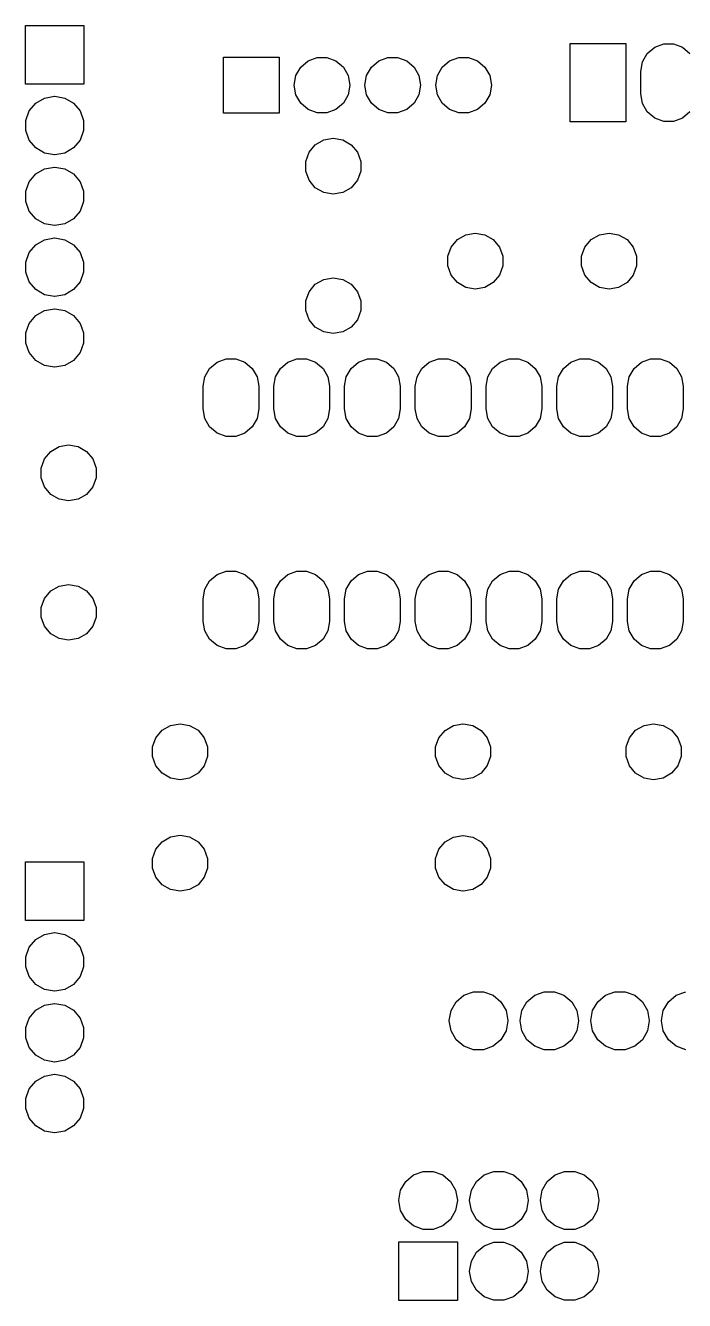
# Model space of a CAD drawing. Extents: x 135.4 to 182.6, y -141.7 to -47.6.
# Drawn here: x 135.45 to 159.11, y -141.69 to -95.95 of the extents above; entities that cross this region are included whole.
import ezdxf

# ---------------------------------------------------------------- set-up
doc = ezdxf.new("R2010")
doc.units = 0
doc.header["$MEASUREMENT"] = 0
doc.layers.add('BLACK', color=7, linetype='CONTINUOUS')

msp = doc.modelspace()

# ---------------------------------------------------------------- linework, layer by layer
at = {"layer": 'Black'}
for p, q in [((135.45, -98.05), (135.45, -95.95)), ((135.45, -95.95), (137.55, -95.95)), ((137.55, -95.95), (137.55, -98.05)), ((155, -99.4), (155, -96.6)), ((155, -96.6), (157, -96.6)), ((157, -96.6), (157, -99.4)), ((157.6, -97.2526), (157.774, -96.9519)), ((157.774, -96.9519), (158.04, -96.7286)), ((158.04, -96.7286), (158.366, -96.6098)), ((158.366, -96.6098), (158.714, -96.6098)), ((158.714, -96.6098), (159.04, -96.7286)), ((159.04, -96.7286), (159.306, -96.9519)), ((142.556, -99.09), (142.556, -97.09)), ((142.556, -97.09), (144.556, -97.09)), ((144.556, -97.09), (144.556, -99.09)), ((145.33, -97.4434), (145.596, -97.2202)), ((145.596, -97.2202), (145.922, -97.1014)), ((145.922, -97.1014), (146.27, -97.1014)), ((146.27, -97.1014), (146.596, -97.2202)), ((146.596, -97.2202), (146.862, -97.4434)), ((147.87, -97.4434), (148.136, -97.2202)), ((148.136, -97.2202), (148.462, -97.1014)), ((148.462, -97.1014), (148.81, -97.1014)), ((148.81, -97.1014), (149.136, -97.2202)), ((149.136, -97.2202), (149.402, -97.4434)), ((150.41, -97.4434), (150.676, -97.2202)), ((150.676, -97.2202), (151.002, -97.1014)), ((151.002, -97.1014), (151.35, -97.1014)), ((151.35, -97.1014), (151.676, -97.2202)), ((151.676, -97.2202), (151.942, -97.4434)), ((157.54, -97.5947), (157.6, -97.2526)), ((145.096, -98.0862), (145.156, -97.7442)), ((145.156, -97.7442), (145.33, -97.4434)), ((146.862, -97.4434), (147.036, -97.7442)), ((147.036, -97.7442), (147.096, -98.0862)), ((147.636, -98.0862), (147.696, -97.7442)), ((147.696, -97.7442), (147.87, -97.4434)), ((149.402, -97.4434), (149.576, -97.7442)), ((149.576, -97.7442), (149.636, -98.0862)), ((150.176, -98.0862), (150.236, -97.7442)), ((150.236, -97.7442), (150.41, -97.4434)), ((151.942, -97.4434), (152.116, -97.7442)), ((152.116, -97.7442), (152.176, -98.0862)), ((157.54, -98.4053), (157.54, -97.5947)), ((137.55, -98.05), (135.45, -98.05)), ((145.096, -98.0938), (145.096, -98.0862)), ((145.156, -98.4358), (145.096, -98.0938)), ((147.096, -98.0938), (147.036, -98.4358)), ((147.096, -98.0862), (147.096, -98.0938)), ((147.636, -98.0938), (147.636, -98.0862)), ((147.696, -98.4358), (147.636, -98.0938)), ((149.636, -98.0938), (149.576, -98.4358)), ((149.636, -98.0862), (149.636, -98.0938)), ((150.176, -98.0938), (150.176, -98.0862)), ((150.236, -98.4358), (150.176, -98.0938)), ((152.176, -98.0938), (152.116, -98.4358)), ((152.176, -98.0862), (152.176, -98.0938)), ((135.587, -99.015), (135.821, -98.7357)), ((135.821, -98.7357), (136.137, -98.5533)), ((136.137, -98.5533), (136.496, -98.49)), ((136.496, -98.49), (136.504, -98.49)), ((136.504, -98.49), (136.863, -98.5533)), ((136.863, -98.5533), (137.179, -98.7357)), ((137.179, -98.7357), (137.413, -99.015)), ((145.33, -98.7366), (145.156, -98.4358)), ((145.596, -98.9598), (145.33, -98.7366)), ((146.862, -98.7366), (146.596, -98.9598)), ((147.036, -98.4358), (146.862, -98.7366)), ((147.87, -98.7366), (147.696, -98.4358)), ((148.136, -98.9598), (147.87, -98.7366)), ((149.402, -98.7366), (149.136, -98.9598)), ((149.576, -98.4358), (149.402, -98.7366)), ((150.41, -98.7366), (150.236, -98.4358)), ((150.676, -98.9598), (150.41, -98.7366)), ((151.942, -98.7366), (151.676, -98.9598)), ((152.116, -98.4358), (151.942, -98.7366)), ((157.6, -98.7474), (157.54, -98.4053)), ((157.774, -99.0481), (157.6, -98.7474)), ((135.462, -99.3577), (135.587, -99.015)), ((137.413, -99.015), (137.538, -99.3577)), ((144.556, -99.09), (142.556, -99.09)), ((145.922, -99.0786), (145.596, -98.9598)), ((146.27, -99.0786), (145.922, -99.0786)), ((146.596, -98.9598), (146.27, -99.0786)), ((148.462, -99.0786), (148.136, -98.9598)), ((148.81, -99.0786), (148.462, -99.0786)), ((149.136, -98.9598), (148.81, -99.0786)), ((151.002, -99.0786), (150.676, -98.9598)), ((151.35, -99.0786), (151.002, -99.0786)), ((151.676, -98.9598), (151.35, -99.0786)), ((158.04, -99.2714), (157.774, -99.0481)), ((159.306, -99.0481), (159.04, -99.2714)), ((135.462, -99.7223), (135.462, -99.3577)), ((137.538, -99.3577), (137.538, -99.7223)), ((157, -99.4), (155, -99.4)), ((158.366, -99.3902), (158.04, -99.2714)), ((158.714, -99.3902), (158.366, -99.3902)), ((159.04, -99.2714), (158.714, -99.3902)), ((135.587, -100.065), (135.462, -99.7223)), ((135.821, -100.344), (135.587, -100.065)), ((137.413, -100.065), (137.179, -100.344)), ((137.538, -99.7223), (137.413, -100.065)), ((145.855, -100.231), (146.157, -100.057)), ((146.157, -100.057), (146.5, -99.9962)), ((146.5, -99.9962), (146.843, -100.057)), ((146.843, -100.057), (147.145, -100.231)), ((136.137, -100.527), (135.821, -100.344)), ((136.496, -100.59), (136.137, -100.527)), ((136.504, -100.59), (136.496, -100.59)), ((136.863, -100.527), (136.504, -100.59)), ((137.179, -100.344), (136.863, -100.527)), ((145.511, -100.826), (145.631, -100.498)), ((145.631, -100.498), (145.855, -100.231)), ((147.145, -100.231), (147.369, -100.498)), ((147.369, -100.498), (147.489, -100.826)), ((136.137, -101.093), (136.496, -101.03)), ((136.496, -101.03), (136.504, -101.03)), ((136.504, -101.03), (136.863, -101.093)), ((145.511, -101.174), (145.511, -100.826)), ((147.489, -100.826), (147.489, -101.174)), ((135.587, -101.555), (135.821, -101.276)), ((135.821, -101.276), (136.137, -101.093)), ((136.863, -101.093), (137.179, -101.276)), ((137.179, -101.276), (137.413, -101.555)), ((145.631, -101.502), (145.511, -101.174)), ((145.855, -101.769), (145.631, -101.502)), ((147.369, -101.502), (147.145, -101.769)), ((147.489, -101.174), (147.369, -101.502)), ((135.462, -101.898), (135.587, -101.555)), ((135.462, -102.262), (135.462, -101.898)), ((137.413, -101.555), (137.538, -101.898)), ((137.538, -101.898), (137.538, -102.262)), ((146.157, -101.943), (145.855, -101.769)), ((146.5, -102.004), (146.157, -101.943)), ((146.843, -101.943), (146.5, -102.004)), ((147.145, -101.769), (146.843, -101.943)), ((135.587, -102.605), (135.462, -102.262)), ((137.538, -102.262), (137.413, -102.605)), ((135.821, -102.884), (135.587, -102.605)), ((136.137, -103.067), (135.821, -102.884)), ((137.179, -102.884), (136.863, -103.067)), ((137.413, -102.605), (137.179, -102.884)), ((136.496, -103.13), (136.137, -103.067)), ((136.504, -103.13), (136.496, -103.13)), ((136.863, -103.067), (136.504, -103.13)), ((135.587, -104.095), (135.821, -103.816)), ((135.821, -103.816), (136.137, -103.633)), ((136.137, -103.633), (136.496, -103.57)), ((136.496, -103.57), (136.504, -103.57)), ((136.504, -103.57), (136.863, -103.633)), ((136.863, -103.633), (137.179, -103.816)), ((137.179, -103.816), (137.413, -104.095)), ((150.731, -103.898), (150.955, -103.631)), ((150.955, -103.631), (151.257, -103.457)), ((151.257, -103.457), (151.6, -103.396)), ((151.6, -103.396), (151.943, -103.457)), ((151.943, -103.457), (152.245, -103.631)), ((152.245, -103.631), (152.469, -103.898)), ((155.531, -103.898), (155.755, -103.631)), ((155.755, -103.631), (156.057, -103.457)), ((156.057, -103.457), (156.4, -103.396)), ((156.4, -103.396), (156.743, -103.457)), ((156.743, -103.457), (157.045, -103.631)), ((157.045, -103.631), (157.269, -103.898)), ((135.462, -104.438), (135.587, -104.095)), ((137.413, -104.095), (137.538, -104.438)), ((150.611, -104.226), (150.731, -103.898)), ((150.611, -104.574), (150.611, -104.226)), ((152.469, -103.898), (152.589, -104.226)), ((152.589, -104.226), (152.589, -104.574)), ((155.411, -104.226), (155.531, -103.898)), ((155.411, -104.574), (155.411, -104.226)), ((157.269, -103.898), (157.389, -104.226)), ((157.389, -104.226), (157.389, -104.574)), ((135.462, -104.802), (135.462, -104.438)), ((137.538, -104.438), (137.538, -104.802)), ((150.731, -104.902), (150.611, -104.574)), ((152.589, -104.574), (152.469, -104.902)), ((155.531, -104.902), (155.411, -104.574)), ((157.389, -104.574), (157.269, -104.902)), ((135.587, -105.145), (135.462, -104.802)), ((135.821, -105.424), (135.587, -105.145)), ((137.413, -105.145), (137.179, -105.424)), ((137.538, -104.802), (137.413, -105.145)), ((145.855, -105.231), (146.157, -105.057)), ((146.157, -105.057), (146.5, -104.996)), ((146.5, -104.996), (146.843, -105.057)), ((146.843, -105.057), (147.145, -105.231)), ((150.955, -105.169), (150.731, -104.902)), ((151.257, -105.343), (150.955, -105.169)), ((152.245, -105.169), (151.943, -105.343)), ((152.469, -104.902), (152.245, -105.169)), ((155.755, -105.169), (155.531, -104.902)), ((156.057, -105.343), (155.755, -105.169)), ((157.045, -105.169), (156.743, -105.343)), ((157.269, -104.902), (157.045, -105.169)), ((136.137, -105.607), (135.821, -105.424)), ((136.496, -105.67), (136.137, -105.607)), ((136.863, -105.607), (136.504, -105.67)), ((137.179, -105.424), (136.863, -105.607)), ((145.511, -105.826), (145.631, -105.498)), ((145.631, -105.498), (145.855, -105.231)), ((147.145, -105.231), (147.369, -105.498)), ((147.369, -105.498), (147.489, -105.826)), ((151.6, -105.404), (151.257, -105.343)), ((151.943, -105.343), (151.6, -105.404)), ((156.4, -105.404), (156.057, -105.343)), ((156.743, -105.343), (156.4, -105.404)), ((136.504, -105.67), (136.496, -105.67)), ((145.511, -106.174), (145.511, -105.826)), ((147.489, -105.826), (147.489, -106.174)), ((135.587, -106.635), (135.821, -106.356)), ((135.821, -106.356), (136.137, -106.173)), ((136.137, -106.173), (136.496, -106.11)), ((136.496, -106.11), (136.504, -106.11)), ((136.504, -106.11), (136.863, -106.173)), ((136.863, -106.173), (137.179, -106.356)), ((137.179, -106.356), (137.413, -106.635)), ((145.631, -106.502), (145.511, -106.174)), ((145.855, -106.769), (145.631, -106.502)), ((147.369, -106.502), (147.145, -106.769)), ((147.489, -106.174), (147.369, -106.502)), ((135.462, -106.978), (135.587, -106.635)), ((135.462, -107.342), (135.462, -106.978)), ((137.413, -106.635), (137.538, -106.978)), ((137.538, -106.978), (137.538, -107.342)), ((146.157, -106.943), (145.855, -106.769)), ((146.5, -107.004), (146.157, -106.943)), ((146.843, -106.943), (146.5, -107.004)), ((147.145, -106.769), (146.843, -106.943)), ((135.587, -107.685), (135.462, -107.342)), ((137.538, -107.342), (137.413, -107.685)), ((135.821, -107.964), (135.587, -107.685)), ((137.413, -107.685), (137.179, -107.964)), ((142.326, -108.027), (142.652, -107.908)), ((142.652, -107.908), (143, -107.908)), ((143, -107.908), (143.326, -108.027)), ((144.866, -108.027), (145.192, -107.908)), ((145.192, -107.908), (145.54, -107.908)), ((145.54, -107.908), (145.866, -108.027)), ((147.406, -108.027), (147.732, -107.908)), ((147.732, -107.908), (148.08, -107.908)), ((148.08, -107.908), (148.406, -108.027)), ((149.946, -108.027), (150.272, -107.908)), ((150.272, -107.908), (150.62, -107.908)), ((150.62, -107.908), (150.946, -108.027)), ((152.486, -108.027), (152.812, -107.908)), ((152.812, -107.908), (153.16, -107.908)), ((153.16, -107.908), (153.486, -108.027)), ((155.026, -108.027), (155.352, -107.908)), ((155.352, -107.908), (155.7, -107.908)), ((155.7, -107.908), (156.026, -108.027)), ((157.566, -108.027), (157.892, -107.908)), ((157.892, -107.908), (158.24, -107.908)), ((158.24, -107.908), (158.566, -108.027)), ((136.137, -108.147), (135.821, -107.964)), ((136.496, -108.21), (136.137, -108.147)), ((136.504, -108.21), (136.496, -108.21)), ((136.863, -108.147), (136.504, -108.21)), ((137.179, -107.964), (136.863, -108.147)), ((141.886, -108.551), (142.06, -108.25)), ((142.06, -108.25), (142.326, -108.027)), ((143.326, -108.027), (143.592, -108.25)), ((143.592, -108.25), (143.766, -108.551)), ((144.426, -108.551), (144.6, -108.25)), ((144.6, -108.25), (144.866, -108.027)), ((145.866, -108.027), (146.132, -108.25)), ((146.132, -108.25), (146.306, -108.551)), ((146.966, -108.551), (147.14, -108.25)), ((147.14, -108.25), (147.406, -108.027)), ((148.406, -108.027), (148.672, -108.25)), ((148.672, -108.25), (148.846, -108.551)), ((149.506, -108.551), (149.68, -108.25)), ((149.68, -108.25), (149.946, -108.027)), ((150.946, -108.027), (151.212, -108.25)), ((151.212, -108.25), (151.386, -108.551)), ((152.046, -108.551), (152.22, -108.25)), ((152.22, -108.25), (152.486, -108.027)), ((153.486, -108.027), (153.752, -108.25)), ((153.752, -108.25), (153.926, -108.551)), ((154.586, -108.551), (154.76, -108.25)), ((154.76, -108.25), (155.026, -108.027)), ((156.026, -108.027), (156.292, -108.25)), ((156.292, -108.25), (156.466, -108.551)), ((157.126, -108.551), (157.3, -108.25)), ((157.3, -108.25), (157.566, -108.027)), ((158.566, -108.027), (158.832, -108.25)), ((158.832, -108.25), (159.006, -108.551)), ((141.826, -108.893), (141.886, -108.551)), ((143.766, -108.551), (143.826, -108.893)), ((144.366, -108.893), (144.426, -108.551)), ((146.306, -108.551), (146.366, -108.893)), ((146.906, -108.893), (146.966, -108.551)), ((148.846, -108.551), (148.906, -108.893)), ((149.446, -108.893), (149.506, -108.551)), ((151.386, -108.551), (151.446, -108.893)), ((151.986, -108.893), (152.046, -108.551)), ((153.926, -108.551), (153.986, -108.893)), ((154.526, -108.893), (154.586, -108.551)), ((156.466, -108.551), (156.526, -108.893)), ((157.066, -108.893), (157.126, -108.551)), ((159.006, -108.551), (159.066, -108.893)), ((141.826, -109.703), (141.826, -108.893)), ((143.826, -108.893), (143.826, -109.703)), ((144.366, -109.703), (144.366, -108.893)), ((146.366, -108.893), (146.366, -109.703)), ((146.906, -109.703), (146.906, -108.893)), ((148.906, -108.893), (148.906, -109.703)), ((149.446, -109.703), (149.446, -108.893)), ((151.446, -108.893), (151.446, -109.703)), ((151.986, -109.703), (151.986, -108.893)), ((153.986, -108.893), (153.986, -109.703)), ((154.526, -109.703), (154.526, -108.893)), ((156.526, -108.893), (156.526, -109.703)), ((157.066, -109.703), (157.066, -108.893)), ((159.066, -108.893), (159.066, -109.703)), ((141.886, -110.045), (141.826, -109.703)), ((143.826, -109.703), (143.766, -110.045)), ((144.426, -110.045), (144.366, -109.703)), ((146.366, -109.703), (146.306, -110.045)), ((146.966, -110.045), (146.906, -109.703)), ((148.906, -109.703), (148.846, -110.045)), ((149.506, -110.045), (149.446, -109.703)), ((151.446, -109.703), (151.386, -110.045)), ((152.046, -110.045), (151.986, -109.703)), ((153.986, -109.703), (153.926, -110.045)), ((154.586, -110.045), (154.526, -109.703)), ((156.526, -109.703), (156.466, -110.045)), ((157.126, -110.045), (157.066, -109.703)), ((159.066, -109.703), (159.006, -110.045)), ((142.06, -110.346), (141.886, -110.045)), ((143.766, -110.045), (143.592, -110.346)), ((144.6, -110.346), (144.426, -110.045)), ((146.306, -110.045), (146.132, -110.346)), ((147.14, -110.346), (146.966, -110.045)), ((148.846, -110.045), (148.672, -110.346)), ((149.68, -110.346), (149.506, -110.045)), ((151.386, -110.045), (151.212, -110.346)), ((152.22, -110.346), (152.046, -110.045)), ((153.926, -110.045), (153.752, -110.346)), ((154.76, -110.346), (154.586, -110.045)), ((156.466, -110.045), (156.292, -110.346)), ((157.3, -110.346), (157.126, -110.045)), ((159.006, -110.045), (158.832, -110.346)), ((142.326, -110.569), (142.06, -110.346)), ((142.652, -110.688), (142.326, -110.569)), ((143.326, -110.569), (143, -110.688)), ((143.592, -110.346), (143.326, -110.569)), ((144.866, -110.569), (144.6, -110.346)), ((145.192, -110.688), (144.866, -110.569)), ((145.866, -110.569), (145.54, -110.688)), ((146.132, -110.346), (145.866, -110.569)), ((147.406, -110.569), (147.14, -110.346)), ((147.732, -110.688), (147.406, -110.569)), ((148.406, -110.569), (148.08, -110.688)), ((148.672, -110.346), (148.406, -110.569)), ((149.946, -110.569), (149.68, -110.346)), ((150.272, -110.688), (149.946, -110.569)), ((150.946, -110.569), (150.62, -110.688)), ((151.212, -110.346), (150.946, -110.569)), ((152.486, -110.569), (152.22, -110.346)), ((152.812, -110.688), (152.486, -110.569)), ((153.486, -110.569), (153.16, -110.688)), ((153.752, -110.346), (153.486, -110.569)), ((155.026, -110.569), (154.76, -110.346)), ((155.352, -110.688), (155.026, -110.569)), ((156.026, -110.569), (155.7, -110.688)), ((156.292, -110.346), (156.026, -110.569)), ((157.566, -110.569), (157.3, -110.346)), ((157.892, -110.688), (157.566, -110.569)), ((158.566, -110.569), (158.24, -110.688)), ((158.832, -110.346), (158.566, -110.569)), ((136.355, -111.231), (136.657, -111.057)), ((136.657, -111.057), (137, -110.996)), ((137, -110.996), (137.343, -111.057)), ((137.343, -111.057), (137.645, -111.231)), ((143, -110.688), (142.652, -110.688)), ((145.54, -110.688), (145.192, -110.688)), ((148.08, -110.688), (147.732, -110.688)), ((150.62, -110.688), (150.272, -110.688)), ((153.16, -110.688), (152.812, -110.688)), ((155.7, -110.688), (155.352, -110.688)), ((158.24, -110.688), (157.892, -110.688)), ((136.011, -111.826), (136.131, -111.498)), ((136.131, -111.498), (136.355, -111.231)), ((137.645, -111.231), (137.869, -111.498)), ((137.869, -111.498), (137.989, -111.826)), ((136.011, -112.174), (136.011, -111.826)), ((137.989, -111.826), (137.989, -112.174)), ((136.131, -112.502), (136.011, -112.174)), ((136.355, -112.769), (136.131, -112.502)), ((137.869, -112.502), (137.645, -112.769)), ((137.989, -112.174), (137.869, -112.502)), ((136.657, -112.943), (136.355, -112.769)), ((137, -113.004), (136.657, -112.943)), ((137.343, -112.943), (137, -113.004)), ((137.645, -112.769), (137.343, -112.943)), ((142.06, -115.87), (142.326, -115.647)), ((142.326, -115.647), (142.652, -115.528)), ((142.652, -115.528), (143, -115.528)), ((143, -115.528), (143.326, -115.647)), ((143.326, -115.647), (143.592, -115.87)), ((144.6, -115.87), (144.866, -115.647)), ((144.866, -115.647), (145.192, -115.528)), ((145.192, -115.528), (145.54, -115.528)), ((145.54, -115.528), (145.866, -115.647)), ((145.866, -115.647), (146.132, -115.87)), ((147.14, -115.87), (147.406, -115.647)), ((147.406, -115.647), (147.732, -115.528)), ((147.732, -115.528), (148.08, -115.528)), ((148.08, -115.528), (148.406, -115.647)), ((148.406, -115.647), (148.672, -115.87)), ((149.68, -115.87), (149.946, -115.647)), ((149.946, -115.647), (150.272, -115.528)), ((150.272, -115.528), (150.62, -115.528)), ((150.62, -115.528), (150.946, -115.647)), ((150.946, -115.647), (151.212, -115.87)), ((152.22, -115.87), (152.486, -115.647)), ((152.486, -115.647), (152.812, -115.528)), ((152.812, -115.528), (153.16, -115.528)), ((153.16, -115.528), (153.486, -115.647)), ((153.486, -115.647), (153.752, -115.87)), ((154.76, -115.87), (155.026, -115.647)), ((155.026, -115.647), (155.352, -115.528)), ((155.352, -115.528), (155.7, -115.528)), ((155.7, -115.528), (156.026, -115.647)), ((156.026, -115.647), (156.292, -115.87)), ((157.3, -115.87), (157.566, -115.647)), ((157.566, -115.647), (157.892, -115.528)), ((157.892, -115.528), (158.24, -115.528)), ((158.24, -115.528), (158.566, -115.647)), ((158.566, -115.647), (158.832, -115.87)), ((136.355, -116.231), (136.657, -116.057)), ((136.657, -116.057), (137, -115.996)), ((137, -115.996), (137.343, -116.057)), ((137.343, -116.057), (137.645, -116.231)), ((141.886, -116.171), (142.06, -115.87)), ((143.592, -115.87), (143.766, -116.171)), ((144.426, -116.171), (144.6, -115.87)), ((146.132, -115.87), (146.306, -116.171)), ((146.966, -116.171), (147.14, -115.87)), ((148.672, -115.87), (148.846, -116.171)), ((149.506, -116.171), (149.68, -115.87)), ((151.212, -115.87), (151.386, -116.171)), ((152.046, -116.171), (152.22, -115.87)), ((153.752, -115.87), (153.926, -116.171)), ((154.586, -116.171), (154.76, -115.87)), ((156.292, -115.87), (156.466, -116.171)), ((157.126, -116.171), (157.3, -115.87)), ((158.832, -115.87), (159.006, -116.171)), ((136.011, -116.826), (136.131, -116.498)), ((136.131, -116.498), (136.355, -116.231)), ((137.645, -116.231), (137.869, -116.498)), ((137.869, -116.498), (137.989, -116.826)), ((141.826, -116.513), (141.886, -116.171)), ((141.826, -117.323), (141.826, -116.513)), ((143.766, -116.171), (143.826, -116.513)), ((143.826, -116.513), (143.826, -117.323)), ((144.366, -116.513), (144.426, -116.171)), ((144.366, -117.323), (144.366, -116.513)), ((146.306, -116.171), (146.366, -116.513)), ((146.366, -116.513), (146.366, -117.323)), ((146.906, -116.513), (146.966, -116.171)), ((146.906, -117.323), (146.906, -116.513)), ((148.846, -116.171), (148.906, -116.513)), ((148.906, -116.513), (148.906, -117.323)), ((149.446, -116.513), (149.506, -116.171)), ((149.446, -117.323), (149.446, -116.513)), ((151.386, -116.171), (151.446, -116.513)), ((151.446, -116.513), (151.446, -117.323)), ((151.986, -116.513), (152.046, -116.171)), ((151.986, -117.323), (151.986, -116.513)), ((153.926, -116.171), (153.986, -116.513)), ((153.986, -116.513), (153.986, -117.323)), ((154.526, -116.513), (154.586, -116.171)), ((154.526, -117.323), (154.526, -116.513)), ((156.466, -116.171), (156.526, -116.513)), ((156.526, -116.513), (156.526, -117.323)), ((157.066, -116.513), (157.126, -116.171)), ((157.066, -117.323), (157.066, -116.513)), ((159.006, -116.171), (159.066, -116.513)), ((159.066, -116.513), (159.066, -117.323)), ((136.011, -117.174), (136.011, -116.826)), ((137.989, -116.826), (137.989, -117.174)), ((136.131, -117.502), (136.011, -117.174)), ((136.355, -117.769), (136.131, -117.502)), ((137.869, -117.502), (137.645, -117.769)), ((137.989, -117.174), (137.869, -117.502)), ((141.886, -117.665), (141.826, -117.323)), ((143.826, -117.323), (143.766, -117.665)), ((144.426, -117.665), (144.366, -117.323)), ((146.366, -117.323), (146.306, -117.665)), ((146.966, -117.665), (146.906, -117.323)), ((148.906, -117.323), (148.846, -117.665)), ((149.506, -117.665), (149.446, -117.323)), ((151.446, -117.323), (151.386, -117.665)), ((152.046, -117.665), (151.986, -117.323)), ((153.986, -117.323), (153.926, -117.665)), ((154.586, -117.665), (154.526, -117.323)), ((156.526, -117.323), (156.466, -117.665)), ((157.126, -117.665), (157.066, -117.323)), ((159.066, -117.323), (159.006, -117.665)), ((136.657, -117.943), (136.355, -117.769)), ((137, -118.004), (136.657, -117.943)), ((137.343, -117.943), (137, -118.004)), ((137.645, -117.769), (137.343, -117.943)), ((142.06, -117.966), (141.886, -117.665)), ((142.326, -118.189), (142.06, -117.966)), ((143.592, -117.966), (143.326, -118.189)), ((143.766, -117.665), (143.592, -117.966)), ((144.6, -117.966), (144.426, -117.665)), ((144.866, -118.189), (144.6, -117.966)), ((146.132, -117.966), (145.866, -118.189)), ((146.306, -117.665), (146.132, -117.966)), ((147.14, -117.966), (146.966, -117.665)), ((147.406, -118.189), (147.14, -117.966)), ((148.672, -117.966), (148.406, -118.189)), ((148.846, -117.665), (148.672, -117.966)), ((149.68, -117.966), (149.506, -117.665)), ((149.946, -118.189), (149.68, -117.966)), ((151.212, -117.966), (150.946, -118.189)), ((151.386, -117.665), (151.212, -117.966)), ((152.22, -117.966), (152.046, -117.665)), ((152.486, -118.189), (152.22, -117.966)), ((153.752, -117.966), (153.486, -118.189)), ((153.926, -117.665), (153.752, -117.966)), ((154.76, -117.966), (154.586, -117.665)), ((155.026, -118.189), (154.76, -117.966)), ((156.292, -117.966), (156.026, -118.189)), ((156.466, -117.665), (156.292, -117.966)), ((157.3, -117.966), (157.126, -117.665)), ((157.566, -118.189), (157.3, -117.966)), ((158.832, -117.966), (158.566, -118.189)), ((159.006, -117.665), (158.832, -117.966)), ((142.652, -118.308), (142.326, -118.189)), ((143, -118.308), (142.652, -118.308)), ((143.326, -118.189), (143, -118.308)), ((145.192, -118.308), (144.866, -118.189)), ((145.54, -118.308), (145.192, -118.308)), ((145.866, -118.189), (145.54, -118.308)), ((147.732, -118.308), (147.406, -118.189)), ((148.08, -118.308), (147.732, -118.308)), ((148.406, -118.189), (148.08, -118.308)), ((150.272, -118.308), (149.946, -118.189)), ((150.62, -118.308), (150.272, -118.308)), ((150.946, -118.189), (150.62, -118.308)), ((152.812, -118.308), (152.486, -118.189)), ((153.16, -118.308), (152.812, -118.308)), ((153.486, -118.189), (153.16, -118.308)), ((155.352, -118.308), (155.026, -118.189)), ((155.7, -118.308), (155.352, -118.308)), ((156.026, -118.189), (155.7, -118.308)), ((157.892, -118.308), (157.566, -118.189)), ((158.24, -118.308), (157.892, -118.308)), ((158.566, -118.189), (158.24, -118.308)), ((140.355, -121.231), (140.657, -121.057)), ((140.657, -121.057), (141, -120.996)), ((141, -120.996), (141.343, -121.057)), ((141.343, -121.057), (141.645, -121.231)), ((150.513, -121.234), (150.814, -121.06)), ((150.814, -121.06), (151.156, -121)), ((151.156, -121), (151.164, -121)), ((151.164, -121), (151.506, -121.06)), ((151.506, -121.06), (151.807, -121.234)), ((157.355, -121.231), (157.657, -121.057)), ((157.657, -121.057), (158, -120.996)), ((158, -120.996), (158.343, -121.057)), ((158.343, -121.057), (158.645, -121.231)), ((140.011, -121.826), (140.131, -121.498)), ((140.131, -121.498), (140.355, -121.231)), ((141.645, -121.231), (141.869, -121.498)), ((141.869, -121.498), (141.989, -121.826)), ((150.171, -121.826), (150.29, -121.5)), ((150.29, -121.5), (150.513, -121.234)), ((151.807, -121.234), (152.03, -121.5)), ((152.03, -121.5), (152.149, -121.826)), ((157.011, -121.826), (157.131, -121.498)), ((157.131, -121.498), (157.355, -121.231)), ((158.645, -121.231), (158.869, -121.498)), ((158.869, -121.498), (158.989, -121.826)), ((140.011, -122.174), (140.011, -121.826)), ((141.989, -121.826), (141.989, -122.174)), ((150.171, -122.174), (150.171, -121.826)), ((152.149, -121.826), (152.149, -122.174)), ((157.011, -122.174), (157.011, -121.826)), ((158.989, -121.826), (158.989, -122.174)), ((140.131, -122.502), (140.011, -122.174)), ((140.355, -122.769), (140.131, -122.502)), ((141.869, -122.502), (141.645, -122.769)), ((141.989, -122.174), (141.869, -122.502)), ((150.29, -122.5), (150.171, -122.174)), ((150.513, -122.766), (150.29, -122.5)), ((152.03, -122.5), (151.807, -122.766)), ((152.149, -122.174), (152.03, -122.5)), ((157.131, -122.502), (157.011, -122.174)), ((157.355, -122.769), (157.131, -122.502)), ((158.869, -122.502), (158.645, -122.769)), ((158.989, -122.174), (158.869, -122.502)), ((140.657, -122.943), (140.355, -122.769)), ((141, -123.004), (140.657, -122.943)), ((141.343, -122.943), (141, -123.004)), ((141.645, -122.769), (141.343, -122.943)), ((150.814, -122.94), (150.513, -122.766)), ((151.156, -123), (150.814, -122.94)), ((151.164, -123), (151.156, -123)), ((151.506, -122.94), (151.164, -123)), ((151.807, -122.766), (151.506, -122.94)), ((157.657, -122.943), (157.355, -122.769)), ((158, -123.004), (157.657, -122.943)), ((158.343, -122.943), (158, -123.004)), ((158.645, -122.769), (158.343, -122.943)), ((140.131, -125.498), (140.355, -125.231)), ((140.355, -125.231), (140.657, -125.057)), ((140.657, -125.057), (141, -124.996)), ((141, -124.996), (141.343, -125.057)), ((141.343, -125.057), (141.645, -125.231)), ((141.645, -125.231), (141.869, -125.498)), ((150.29, -125.5), (150.513, -125.234)), ((150.513, -125.234), (150.814, -125.06)), ((150.814, -125.06), (151.156, -125)), ((151.156, -125), (151.164, -125)), ((151.164, -125), (151.506, -125.06)), ((151.506, -125.06), (151.807, -125.234)), ((151.807, -125.234), (152.03, -125.5)), ((140.011, -125.826), (140.131, -125.498)), ((141.869, -125.498), (141.989, -125.826)), ((150.171, -125.826), (150.29, -125.5)), ((152.03, -125.5), (152.149, -125.826)), ((135.45, -128.05), (135.45, -125.95)), ((135.45, -125.95), (137.55, -125.95)), ((137.55, -125.95), (137.55, -128.05)), ((140.011, -126.174), (140.011, -125.826)), ((140.131, -126.502), (140.011, -126.174)), ((141.989, -126.174), (141.869, -126.502)), ((141.989, -125.826), (141.989, -126.174)), ((150.171, -126.174), (150.171, -125.826)), ((150.29, -126.5), (150.171, -126.174)), ((152.149, -126.174), (152.03, -126.5)), ((152.149, -125.826), (152.149, -126.174)), ((140.355, -126.769), (140.131, -126.502)), ((141.869, -126.502), (141.645, -126.769)), ((150.513, -126.766), (150.29, -126.5)), ((152.03, -126.5), (151.807, -126.766)), ((140.657, -126.943), (140.355, -126.769)), ((141, -127.004), (140.657, -126.943)), ((141.343, -126.943), (141, -127.004)), ((141.645, -126.769), (141.343, -126.943)), ((150.814, -126.94), (150.513, -126.766)), ((151.156, -127), (150.814, -126.94)), ((151.164, -127), (151.156, -127)), ((151.506, -126.94), (151.164, -127)), ((151.807, -126.766), (151.506, -126.94)), ((137.55, -128.05), (135.45, -128.05)), ((136.137, -128.553), (136.496, -128.49)), ((136.496, -128.49), (136.504, -128.49)), ((136.504, -128.49), (136.863, -128.553)), ((135.587, -129.015), (135.821, -128.736)), ((135.821, -128.736), (136.137, -128.553)), ((136.863, -128.553), (137.179, -128.736)), ((137.179, -128.736), (137.413, -129.015)), ((135.462, -129.358), (135.587, -129.015)), ((135.462, -129.722), (135.462, -129.358)), ((137.413, -129.015), (137.538, -129.358)), ((137.538, -129.358), (137.538, -129.722)), ((135.587, -130.065), (135.462, -129.722)), ((137.538, -129.722), (137.413, -130.065)), ((135.821, -130.344), (135.587, -130.065)), ((136.137, -130.527), (135.821, -130.344)), ((137.179, -130.344), (136.863, -130.527)), ((137.413, -130.065), (137.179, -130.344)), ((136.496, -130.59), (136.137, -130.527)), ((136.504, -130.59), (136.496, -130.59)), ((136.863, -130.527), (136.504, -130.59)), ((150.912, -130.971), (151.191, -130.737)), ((151.191, -130.737), (151.534, -130.612)), ((151.534, -130.612), (151.898, -130.612)), ((151.898, -130.612), (152.241, -130.737)), ((152.241, -130.737), (152.52, -130.971)), ((153.452, -130.971), (153.731, -130.737)), ((153.731, -130.737), (154.074, -130.612)), ((154.074, -130.612), (154.438, -130.612)), ((154.438, -130.612), (154.781, -130.737)), ((154.781, -130.737), (155.06, -130.971)), ((155.992, -130.971), (156.271, -130.737)), ((156.271, -130.737), (156.614, -130.612)), ((156.614, -130.612), (156.978, -130.612)), ((156.978, -130.612), (157.321, -130.737)), ((157.321, -130.737), (157.6, -130.971)), ((158.532, -130.971), (158.811, -130.737)), ((158.811, -130.737), (159.154, -130.612)), ((135.821, -131.276), (136.137, -131.093)), ((136.137, -131.093), (136.496, -131.03)), ((136.496, -131.03), (136.504, -131.03)), ((136.504, -131.03), (136.863, -131.093)), ((136.863, -131.093), (137.179, -131.276)), ((150.729, -131.287), (150.912, -130.971)), ((152.52, -130.971), (152.703, -131.287)), ((153.269, -131.287), (153.452, -130.971)), ((155.06, -130.971), (155.243, -131.287)), ((155.809, -131.287), (155.992, -130.971)), ((157.6, -130.971), (157.783, -131.287)), ((158.349, -131.287), (158.532, -130.971)), ((135.462, -131.898), (135.587, -131.555)), ((135.587, -131.555), (135.821, -131.276)), ((137.179, -131.276), (137.413, -131.555)), ((137.413, -131.555), (137.538, -131.898)), ((150.666, -131.646), (150.729, -131.287)), ((150.666, -131.654), (150.666, -131.646)), ((150.729, -132.013), (150.666, -131.654)), ((152.703, -131.287), (152.766, -131.646)), ((152.766, -131.654), (152.703, -132.013)), ((152.766, -131.646), (152.766, -131.654)), ((153.206, -131.646), (153.269, -131.287)), ((153.206, -131.654), (153.206, -131.646)), ((153.269, -132.013), (153.206, -131.654)), ((155.243, -131.287), (155.306, -131.646)), ((155.306, -131.654), (155.243, -132.013)), ((155.306, -131.646), (155.306, -131.654)), ((155.746, -131.646), (155.809, -131.287)), ((155.746, -131.654), (155.746, -131.646)), ((155.809, -132.013), (155.746, -131.654)), ((157.783, -131.287), (157.846, -131.646)), ((157.846, -131.654), (157.783, -132.013)), ((157.846, -131.646), (157.846, -131.654)), ((158.286, -131.646), (158.349, -131.287)), ((158.286, -131.654), (158.286, -131.646)), ((158.349, -132.013), (158.286, -131.654)), ((135.462, -132.262), (135.462, -131.898)), ((137.538, -131.898), (137.538, -132.262)), ((150.912, -132.329), (150.729, -132.013)), ((152.703, -132.013), (152.52, -132.329)), ((153.452, -132.329), (153.269, -132.013)), ((155.243, -132.013), (155.06, -132.329)), ((155.992, -132.329), (155.809, -132.013)), ((157.783, -132.013), (157.6, -132.329)), ((158.532, -132.329), (158.349, -132.013)), ((135.587, -132.605), (135.462, -132.262)), ((135.821, -132.884), (135.587, -132.605)), ((137.413, -132.605), (137.179, -132.884)), ((137.538, -132.262), (137.413, -132.605)), ((151.191, -132.563), (150.912, -132.329)), ((151.534, -132.688), (151.191, -132.563)), ((152.241, -132.563), (151.898, -132.688)), ((152.52, -132.329), (152.241, -132.563)), ((153.731, -132.563), (153.452, -132.329)), ((154.074, -132.688), (153.731, -132.563)), ((154.781, -132.563), (154.438, -132.688)), ((155.06, -132.329), (154.781, -132.563)), ((156.271, -132.563), (155.992, -132.329)), ((156.614, -132.688), (156.271, -132.563)), ((157.321, -132.563), (156.978, -132.688)), ((157.6, -132.329), (157.321, -132.563)), ((158.811, -132.563), (158.532, -132.329)), ((159.154, -132.688), (158.811, -132.563)), ((136.137, -133.067), (135.821, -132.884)), ((136.496, -133.13), (136.137, -133.067)), ((136.863, -133.067), (136.504, -133.13)), ((137.179, -132.884), (136.863, -133.067)), ((151.898, -132.688), (151.534, -132.688)), ((154.438, -132.688), (154.074, -132.688)), ((156.978, -132.688), (156.614, -132.688)), ((136.504, -133.13), (136.496, -133.13)), ((135.587, -134.095), (135.821, -133.816)), ((135.821, -133.816), (136.137, -133.633)), ((136.137, -133.633), (136.496, -133.57)), ((136.496, -133.57), (136.504, -133.57)), ((136.504, -133.57), (136.863, -133.633)), ((136.863, -133.633), (137.179, -133.816)), ((137.179, -133.816), (137.413, -134.095)), ((135.462, -134.438), (135.587, -134.095)), ((135.462, -134.802), (135.462, -134.438)), ((137.413, -134.095), (137.538, -134.438)), ((137.538, -134.438), (137.538, -134.802)), ((135.587, -135.145), (135.462, -134.802)), ((137.538, -134.802), (137.413, -135.145)), ((135.821, -135.424), (135.587, -135.145)), ((137.413, -135.145), (137.179, -135.424)), ((136.137, -135.607), (135.821, -135.424)), ((136.496, -135.67), (136.137, -135.607)), ((136.504, -135.67), (136.496, -135.67)), ((136.863, -135.607), (136.504, -135.67)), ((137.179, -135.424), (136.863, -135.607)), ((149.102, -137.416), (149.381, -137.182)), ((149.381, -137.182), (149.724, -137.057)), ((149.724, -137.057), (150.088, -137.057)), ((150.088, -137.057), (150.431, -137.182)), ((150.431, -137.182), (150.71, -137.416)), ((151.642, -137.416), (151.921, -137.182)), ((151.921, -137.182), (152.264, -137.057)), ((152.264, -137.057), (152.628, -137.057)), ((152.628, -137.057), (152.971, -137.182)), ((152.971, -137.182), (153.25, -137.416)), ((154.182, -137.416), (154.461, -137.182)), ((154.461, -137.182), (154.804, -137.057)), ((154.804, -137.057), (155.168, -137.057)), ((155.168, -137.057), (155.511, -137.182)), ((155.511, -137.182), (155.79, -137.416)), ((148.919, -137.732), (149.102, -137.416)), ((150.71, -137.416), (150.893, -137.732)), ((151.459, -137.732), (151.642, -137.416)), ((153.25, -137.416), (153.433, -137.732)), ((153.999, -137.732), (154.182, -137.416)), ((155.79, -137.416), (155.973, -137.732)), ((148.856, -138.091), (148.919, -137.732)), ((148.856, -138.099), (148.856, -138.091)), ((148.919, -138.458), (148.856, -138.099)), ((150.893, -137.732), (150.956, -138.091)), ((150.956, -138.099), (150.893, -138.458)), ((150.956, -138.091), (150.956, -138.099)), ((151.396, -138.091), (151.459, -137.732)), ((151.396, -138.099), (151.396, -138.091)), ((151.459, -138.458), (151.396, -138.099)), ((153.433, -137.732), (153.496, -138.091)), ((153.496, -138.099), (153.433, -138.458)), ((153.496, -138.091), (153.496, -138.099)), ((153.936, -138.091), (153.999, -137.732)), ((153.936, -138.099), (153.936, -138.091)), ((153.999, -138.458), (153.936, -138.099)), ((155.973, -137.732), (156.036, -138.091)), ((156.036, -138.099), (155.973, -138.458)), ((156.036, -138.091), (156.036, -138.099)), ((149.102, -138.774), (148.919, -138.458)), ((150.893, -138.458), (150.71, -138.774)), ((151.642, -138.774), (151.459, -138.458)), ((153.433, -138.458), (153.25, -138.774)), ((154.182, -138.774), (153.999, -138.458)), ((155.973, -138.458), (155.79, -138.774)), ((149.381, -139.008), (149.102, -138.774)), ((149.724, -139.133), (149.381, -139.008)), ((150.431, -139.008), (150.088, -139.133)), ((150.71, -138.774), (150.431, -139.008)), ((151.921, -139.008), (151.642, -138.774)), ((152.264, -139.133), (151.921, -139.008)), ((152.971, -139.008), (152.628, -139.133)), ((153.25, -138.774), (152.971, -139.008)), ((154.461, -139.008), (154.182, -138.774)), ((154.804, -139.133), (154.461, -139.008)), ((155.511, -139.008), (155.168, -139.133)), ((155.79, -138.774), (155.511, -139.008)), ((150.088, -139.133), (149.724, -139.133)), ((152.628, -139.133), (152.264, -139.133)), ((155.168, -139.133), (154.804, -139.133)), ((148.856, -141.685), (148.856, -139.585)), ((148.856, -139.585), (150.956, -139.585)), ((150.956, -139.585), (150.956, -141.685)), ((151.642, -139.956), (151.921, -139.722)), ((151.921, -139.722), (152.264, -139.597)), ((152.264, -139.597), (152.628, -139.597)), ((152.628, -139.597), (152.971, -139.722)), ((152.971, -139.722), (153.25, -139.956)), ((154.182, -139.956), (154.461, -139.722)), ((154.461, -139.722), (154.804, -139.597)), ((154.804, -139.597), (155.168, -139.597)), ((155.168, -139.597), (155.511, -139.722)), ((155.511, -139.722), (155.79, -139.956)), ((151.396, -140.631), (151.459, -140.272)), ((151.459, -140.272), (151.642, -139.956)), ((153.25, -139.956), (153.433, -140.272)), ((153.433, -140.272), (153.496, -140.631)), ((153.936, -140.631), (153.999, -140.272)), ((153.999, -140.272), (154.182, -139.956)), ((155.79, -139.956), (155.973, -140.272)), ((155.973, -140.272), (156.036, -140.631)), ((151.396, -140.639), (151.396, -140.631)), ((151.459, -140.998), (151.396, -140.639)), ((153.496, -140.639), (153.433, -140.998)), ((153.496, -140.631), (153.496, -140.639)), ((153.936, -140.639), (153.936, -140.631)), ((153.999, -140.998), (153.936, -140.639)), ((156.036, -140.639), (155.973, -140.998)), ((156.036, -140.631), (156.036, -140.639)), ((151.642, -141.314), (151.459, -140.998)), ((151.921, -141.548), (151.642, -141.314)), ((153.25, -141.314), (152.971, -141.548)), ((153.433, -140.998), (153.25, -141.314)), ((154.182, -141.314), (153.999, -140.998)), ((154.461, -141.548), (154.182, -141.314)), ((155.79, -141.314), (155.511, -141.548)), ((155.973, -140.998), (155.79, -141.314)), ((150.956, -141.685), (148.856, -141.685)), ((152.264, -141.673), (151.921, -141.548)), ((152.628, -141.673), (152.264, -141.673)), ((152.971, -141.548), (152.628, -141.673)), ((154.804, -141.673), (154.461, -141.548)), ((155.168, -141.673), (154.804, -141.673)), ((155.511, -141.548), (155.168, -141.673))]:
    msp.add_line(p, q, dxfattribs=at)

doc.saveas('drawing.dxf')
